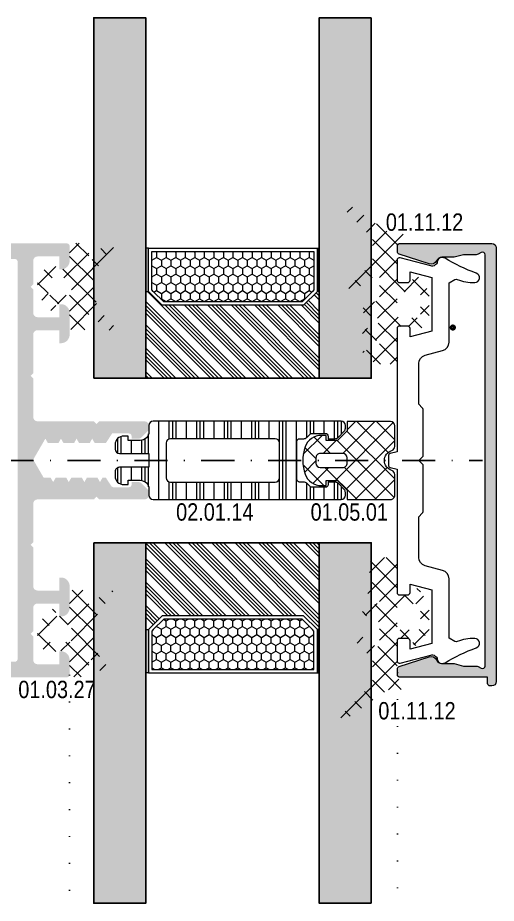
# Model space of a CAD drawing. Header units: millimetres. Extents: x 2305 to 2416, y 1290 to 1392.
# Drawn here: x 2361 to 2416.2, y 1289.5 to 1391.6 of the extents above; entities that cross this region are included whole.
import ezdxf

# ---------------------------------------------------------------- set-up
doc = ezdxf.new("R2010")
doc.units = ezdxf.units.MM
doc.linetypes.add('ACAD_ISO07W100', pattern=[3, 0, -3])
doc.linetypes.add('DASHDOT', pattern=[25.399999999999995, 12.7, -6.349999999999999, 0, -6.349999999999999])
for name, color, linetype, lineweight in [('ATR-tr.', 252, 'Continuous', 20), ('epdm hatch', 253, 'Continuous', 9), ('Main_Line', 7, 'Continuous', 15), ('PVC_Hatch', 253, 'Continuous', 9), ('YAZI AKSESUAR', 8, 'Continuous', 20)]:
    doc.layers.add(name, color=color, linetype=linetype, lineweight=lineweight)
doc.layers.add('Açılım aksesuarı', color=252, linetype='Continuous')
doc.layers.add('PROFİL HATCH', color=7, linetype='Continuous')
doc.styles.add('arialnarrow', font='ARIALN.TTF')
pattern_1 = [(314.9999999999999, (-308.146465740198, 5357.53284903936), (1.347038418160373, 1.347038418160372), []), (314.9999999999999, (-308.146465740198, 5357.083836039359), (1.347038418160373, 1.347038418160372), []), (314.9999999999999, (-308.146465740198, 5356.63482303936), (1.347038418160373, 1.347038418160372), []), (314.9999999999999, (-308.146465740198, 5356.185809039359), (1.347038418160373, 1.347038418160372), [])]

# ---------------------------------------------------------------- blocks, each defined once
blk = doc.blocks.new('01.03.27')
at = {"layer": 'epdm hatch'}
h = blk.add_hatch(dxfattribs=at)
h.set_pattern_fill('ANSI37', color=256, scale=0.5, angle=-90)
h.set_pattern_definition([(315, (4296.555325789326, 2589.252627955616), (1.122532015133643, 1.122532015133644), []), (45, (4296.555325789326, 2589.252627955616), (-1.122532015133644, 1.122532015133643), [])])
edge = h.paths.add_edge_path()
edge.add_line((-1.700000000000727, -4.99999999985448), (-0.1000000000008185, -4.99999999985448))
edge.add_arc((-0.1000000000012733, -4.699999999853389), 0.3000000000003183, 270.0000000000434, 359.9999999998263)
edge.add_line((0.1999999999989086, -4.699999999854298), (0.1999999999993633, -1.99999999999909))
edge.add_line((0.1999999999998181, -1.99999999999909), (1.799997961542658, -1.999999999999545))
edge.add_line((1.79999796154243, -1.999999999999545), (1.79999796154243, -2.399999999998726))
edge.add_arc((2.199997961542976, -2.399999999999636), 0.400000000000267, 179.9999999998697, 319.9371731836594)
edge.add_line((2.506133619036518, -2.657450886988044), (3.90000000000009, -0.9999999999990905))
edge.add_line((3.899999999999636, -0.9999999999990905), (3.899999999999636, 1.000000000000909))
edge.add_line((3.899999999999636, 1.000000000000909), (2.506133619036063, 2.657450886988954))
edge.add_arc((2.199997961542976, 2.400000000000545), 0.4000000000001013, 40.06282681631951, 179.9999999999999)
edge.add_line((1.79999796154243, 2.400000000000545), (1.799997961542658, 2.000000000000909))
edge.add_line((1.79999796154334, 2.000000000000909), (0.1999999999993633, 2.000000000000909))
edge.add_line((0.1999999999989086, 2.000000000000909), (0.1999999999998181, 4.699999999854298))
edge.add_arc((-0.0999999999994543, 4.699999999854298), 0.2999999999996704, 360, 450.0000000000867)
edge.add_line((-0.1000000000003638, 4.99999999985448), (-1.700000000000727, 4.999999999853571))
edge.add_arc((-1.700000000000727, 4.699999999853389), 0.3000000000003183, 90.00000000004336, 179.9999999998262)
edge.add_line((-2.000000000000909, 4.699999999854298), (-2.000000000000909, 3.210940297826709))
edge.add_arc((-2.200000000018007, 3.210940297823981), 0.2000000000169761, -148.8089361198172, 7.815970093361102e-10, ccw=False)
edge.add_arc((-7.50375927094592, 2.7285e-12), 5.999999999993399, 31.19106387950785, 55.32556944862943)
edge.add_arc((-4.3747401488381, 4.52318906673554), 0.4999999999992448, 55.3255694485388, 235.3255694485224)
edge.add_arc((-7.503759270952286, 9.095e-13), 5.000000000000521, -55.32556944860062, 55.325569448594706, ccw=False)
edge.add_arc((-4.37474014883719, -4.52318906673554), 0.4999999999995035, 124.674430551504, 304.6744305515122)
edge.add_arc((-7.503759270950467, 1.819e-12), 5.99999999999964, 304.6744305513964, 328.8089361205161)
edge.add_arc((-2.200000000017098, -3.210940297820343), 0.2000000000162819, -1.5634213923476636e-09, 148.8089361197161, ccw=False)
edge.add_line((-2.000000000000909, -3.2109402978258), (-2.000000000000909, -4.699999999853389))
edge.add_arc((-1.700000000000727, -4.699999999854298), 0.300000000000125, 179.9999999998262, 269.9999999999999)
edge = h.paths.add_edge_path(flags=16)
edge.add_line((2.399999999999636, 1), (0.2999999999997271, 1.000000000000909))
edge.add_arc((0.3000000000010914, 0.6999999999998181), 0.3000000000010117, 90.00000000017363, 180)
edge.add_line((0, 0.6999999999998181), (0, -0.6999999999998181))
edge.add_arc((0.2999999999992724, -0.6999999999998181), 0.2999999999992155, 180, 270.0000000001737)
edge.add_line((0.3000000000001819, -0.9999999999990905), (2.399999999999636, -0.9999999999990905))
edge.add_arc((2.399999999999636, -0.6999999999989086), 0.2999999999998636, 269.9999999999565, 359.9999999998263)
edge.add_line((2.699999999999818, -0.6999999999998181), (2.699999999999818, 0.6999999999998181))
edge.add_arc((2.400000000000545, 0.6999999999998181), 0.299999999999443, 0, 90.00000000004346)
blk = doc.blocks.new('01.11.12')
at = {"layer": 'epdm hatch'}
h = blk.add_hatch(dxfattribs=at)
h.set_pattern_fill('ANSI37', color=256, scale=0.5, angle=90)
h.set_pattern_definition([(135, (-4030.594639775126, -2604.333275173783), (-1.122532015133644, -1.122532015133644), []), (225, (-4030.594639775126, -2604.333275173783), (1.122532015133643, -1.122532015133644), [])])
edge = h.paths.add_edge_path(flags=16)
edge.add_arc((1.199999999999818, -2.399999999984174), 0.3, -90, 0, ccw=False)
edge.add_line((1.199999999999818, -2.699999999983447), (-1.199999999999818, -2.699999999983447))
edge.add_arc((-1.199999999999818, -2.399999999984174), 0.3, 180, 270, ccw=False)
edge.add_line((-1.5, -2.399999999984174), (-1.5, -0.3000000000001819))
edge.add_arc((-1.199999999999818, -0.3000000000001819), 0.3, 90, 180, ccw=False)
edge.add_line((-1.199999999999818, 9.095e-13), (1.199999999999818, -9.095e-13))
edge.add_arc((1.199999999999818, -0.3000000000001819), 0.3, 0, 90, ccw=False)
edge.add_line((1.5, -0.3000000000001819), (1.5, -2.399999999984174))
edge = h.paths.add_edge_path()
edge.add_line((5.317483498866749, 3.73446322646032), (4.765616011040037, 2.224264554931323))
edge.add_arc((4.48401931508215, 2.327721313172332), 0.29999999999979, 200.0736561446742, 339.82700277454995, ccw=False)
edge.add_line((4.202243666155482, 2.224752950692163), (3.650555131298006, 3.73446322646032))
edge.add_arc((3.264982094752667, 3.587438677003774), 0.412653346834456, 20.87256910000115, 153.6519777379621)
edge.add_line((2.895197341155835, 3.770583484904818), (2.110045599697059, 2.185296156377262))
edge.add_arc((1.845135303322877, 2.326088680588327), 0.2999999999990133, 200.172997225154, 332.01058644425234, ccw=False)
edge.add_line((1.563538607365444, 2.222631922349137), (1.008101814341443, 3.73446322646032))
edge.add_arc((0.6225287777961058, 3.587438677003774), 0.412653346834456, 20.87256910000115, 153.6519777379621)
edge.add_line((0.2527440241992735, 3.770583484904818), (-0.5324077172581383, 2.185296156375443))
edge.add_arc((-0.7973180136332303, 2.326088680590146), 0.2999999999997825, 269.99999999999994, 332.0105864437203, ccw=False)
edge.add_line((-0.7973180136332303, 2.026088680589055), (-3.119424572232674, 2.026088680589055))
edge.add_arc((-3.119424572233583, 2.326088680590146), 0.2999999999996985, 144.6816059277627, 270.0000000001737, ccw=False)
edge.add_line((-3.364210182516217, 2.499524562109399), (-1.595798163918516, 5.007296733360817))
edge.add_arc((-1.876658204196246, 5.205351515395705), 0.3436685305809106, 324.8095610865568, 493.612131284019)
edge.add_line((-2.113711428671194, 5.454176409001775), (-4.784359946923359, 2.909873732852247))
edge.add_arc((-4.993559196613205, 3.124898554510764), 0.2999999999994834, 270, 314.2132466520508, ccw=False)
edge.add_line((-4.993559196613205, 2.824898554511491), (-7.514754269689547, 2.824898554511491))
edge.add_arc((-7.514754269689547, 3.124898554510764), 0.2999999999992763, 225.8464527348068, 270, ccw=False)
edge.add_line((-7.723729360561264, 2.909655874275813), (-11.2990861239432, 6.380902857960791))
edge.add_arc((-11.53847999863683, 6.134329072509899), 0.3436685305817847, 45.84645273497129, 215.1488419986829)
edge.add_line((-11.81948375327465, 5.936478247917875), (-8.460278393089538, 1.16546290968381))
edge.add_arc((-8.70557616954784, 0.9927521663494189), 0.2999999999979044, 3.474269760772586e-10, 35.148841998898774, ccw=False)
edge.add_line((-8.405576169549931, 0.9927521663512379), (-8.405576169549931, -0.254257709398189))
edge.add_arc((-7.905576169583582, -0.254257709398189), 0.4999999999664625, 180, 269.9999999967692)
edge.add_line((-7.905576169611777, -0.7542577093636283), (-7.498253827610824, -0.7542577093636283))
edge.add_arc((-7.498253827610824, -0.4542577093643559), 0.2999999999998594, 270, 355.6276906174754)
edge.add_line((-7.199126913557847, -0.4771288547008226), (-7.199126913557847, -0.2771288547019139))
edge.add_arc((-6.899999999597639, -0.2999999998946805), 0.2999999998964831, 90.000000025534, 175.6276906434896, ccw=False)
edge.add_line((-6.899999999731335, 9.095e-13), (-2.5, -9.095e-13))
edge.add_line((-2.5, -9.095e-13), (-2.5, -1.800000000000181))
edge.add_line((-2.5, -1.800000000000181), (-2.900000000000545, -1.800000000000181))
edge.add_arc((-2.900000000000545, -2.199999999999818), 0.3999999999998919, 90, 234.2667560820658)
edge.add_line((-3.133604918727542, -2.524697924148313), (-1.5, -3.699999999983447))
edge.add_line((-1.5, -3.699999999983447), (1.5, -3.699999999983447))
edge.add_line((1.5, -3.699999999983447), (3.133604918727542, -2.524697924148313))
edge.add_arc((2.900000000000545, -2.199999999997999), 0.3999999999998919, 305.733243917782, 450)
edge.add_line((2.900000000000545, -1.800000000000181), (2.5, -1.800000000000181))
edge.add_line((2.5, -1.800000000000181), (2.500000000000909, -9.095e-13))
edge.add_line((2.500000000000909, -9.095e-13), (6.548445241278386, -9.095e-13))
edge.add_arc((6.548445241277477, 0.3000000000020009), 0.300000000001205, 270.0000000001737, 360)
edge.add_line((6.848445241278568, 0.3000000000020009), (6.848445241278568, 2.134353128255497))
edge.add_arc((6.548445241278386, 2.134353128253678), 0.3000000000002214, 3.473675e-10, 26.3480222622199)
edge.add_line((6.817279668358423, 2.267499854900052), (6.072841289008465, 3.770583484904818))
edge.add_arc((5.703056535411633, 3.587438677003774), 0.412653346834123, 26.34802226203792, 159.1274308999763)
blk = doc.blocks.new('spacer')
at = {"layer": 'ATR-tr.', "linetype": 'Continuous'}
h = blk.add_hatch(color=0, dxfattribs=at)
h.dxf.hatch_style = 1
h.paths.add_polyline_path([(5, 19.80000000000018), (5, 20.00000000000046), (0, 20.00000000000046), (0, 19.80000000000018)])
at = {"layer": 'ATR-tr.', "ltscale": 2}
h = blk.add_hatch(dxfattribs=at)
h.set_pattern_fill('HONEY', color=256, scale=0.2)
h.set_pattern_definition([(0, (-4024.927913069969, -2683.931792543037), (0.9525000000000002, 0.5499261290000002), [0.635, -1.27]), (120, (-4024.927913069969, -2683.931792543037), (-0.9524999979188383, 0.5499261326046782), [0.6349999999999997, -1.269999999999999]), (60, (-4024.927913069969, -2683.931792543037), (2.0811618e-09, 1.099852261604677), [-1.27, 0.635])])
h.paths.add_polyline_path([(6.200000000000727, 18.03431000000046), (5, 19.23431000000028), (4.834310000000186, 19.40000000000054), (0.4000000000005457, 19.40000000000054), (0.4000000000005457, 0.7064400000003852), (4.834310000000186, 0.7064400000003852), (5, 0.8713500000003477), (6.200000000000727, 2.065680000000156)])
at = {"layer": 'ATR-tr.', "linetype": 'Continuous'}
h = blk.add_hatch(color=0, dxfattribs=at)
h.dxf.hatch_style = 1
h.paths.add_polyline_path([(5, 0.3000000000001819), (0, 0.3000000000001819), (0, -4.547e-13), (5, 0.0021896912921875)])
for points in [[(5, 20.00000000000046), (5, 19.80000000000018), (0, 19.80000000000018), (0, 20.00000000000046), (5, 20.00000000000046)], [(0, 0), (5, 0), (5, 0.3000000000001819), (0, 0.3000000000001819), (0, 0)]]:
    blk.add_lwpolyline(points, dxfattribs=at)
at = {"layer": 'ATR-tr.', "color": 7, "linetype": 'Continuous'}
for points in [[(6.600000000000363, 1.900000000000545), (5, 0.3000000000001819), (0, 0.3000000000001819), (0, 19.80000000000018), (5, 19.80000000000018), (6.600000000000363, 18.20000000000027)], [(5, 0.8713500000003477), (4.834310000000186, 0.7064400000003844), (0.4000000000005457, 0.7064400000003844), (0.4000000000005457, 19.40000000000054), (4.834310000000186, 19.40000000000054), (5, 19.23431000000028), (6.200000000000727, 18.03431000000046), (6.200000000000727, 2.065680000000156)]]:
    blk.add_lwpolyline(points, close=True, dxfattribs=at)
blk = doc.blocks.new('E50 T 03')
at = {"layer": 'PROFİL HATCH'}
h = blk.add_hatch(color=256, dxfattribs=at)
edge = h.paths.add_edge_path(flags=16)
edge.add_line((-0.2999999999890228, -23.20000000001164), (-51.90000000002304, -23.20000000001164))
edge.add_arc((-51.89999999996489, -22.9000000000234), 0.2999999999882448, 179.9999999888615, 269.99999998889473, ccw=False)
edge.add_line((-52.19999999995313, -22.89999999996508), (-52.19999999995319, 22.89999999996508))
edge.add_arc((-51.89999999996473, 22.90000000002328), 0.2999999999884579, 90.00000000001899, 180, ccw=False)
edge.add_line((-51.90000000002304, 23.20000000001176), (-0.2999999999890264, 23.20000000001164))
edge.add_arc((-0.3000000000178211, 22.89999999999384), 0.3000000000178034, -5.493291155289626e-09, 89.99999999449989, ccw=False)
edge.add_line((-1.78e-14, 22.89999999996508), (1.78e-14, -22.89999999996508))
edge.add_arc((-0.3000000000178034, -22.89999999999384), 0.3000000000178211, -89.99999999999659, 0, ccw=False)
edge = h.paths.add_edge_path()
edge.add_line((-61.29999999998812, -4.200000000011641), (-60.99999999999998, -4.5))
edge.add_line((-60.99999999999998, -4.5), (-54.49999999999999, -4.5))
edge.add_arc((-54.50000000000011, -5), 0.5, 0, 89.99999999998488, ccw=False)
edge.add_line((-54.00000000000011, -5), (-53.99999999999998, -9.431409714685287))
edge.add_line((-53.99999999999998, -9.431409714685287), (-53.6999999999541, -9.731409714615438))
edge.add_line((-53.6999999999541, -9.731409714615438), (-53.99999999999998, -10.031409714662))
edge.add_line((-53.99999999999998, -10.031409714662), (-53.99999999999998, -14.5))
edge.add_arc((-54.50000000000001, -14.5), 0.500000000000032, -89.9999999999963, 0, ccw=False)
edge.add_line((-54.49999999999999, -15), (-56.99999999999999, -15))
edge.add_line((-56.99999999999999, -15), (-56.99999999999999, -13.5))
edge.add_line((-56.99999999999999, -13.5), (-57.1999999999541, -13.5))
edge.add_arc((-57.19999999995412, -14.49999999999988), 0.9999999999998863, 89.99999999999876, 180.0000000000065)
edge.add_line((-58.199999999954, -14.5), (-58.1999999999541, -17))
edge.add_arc((-57.19999999995375, -16.99999999999966), 1.000000000000355, 180, 269.9999999999601)
edge.add_line((-57.1999999999541, -18), (-56.99999999999999, -18))
edge.add_line((-56.99999999999999, -18), (-56.99999999999999, -16.5))
edge.add_line((-56.99999999999999, -16.5), (-54.49999999999999, -16.5))
edge.add_arc((-54.50000000000011, -17), 0.5, 0, 89.99999999998488, ccw=False)
edge.add_line((-54.00000000000011, -17), (-53.99999999999998, -19.70000000001164))
edge.add_line((-53.99999999999998, -19.70000000001164), (-53.6999999999541, -20))
edge.add_line((-53.6999999999541, -20), (-53.99999999999998, -20.29999999998836))
edge.add_line((-53.99999999999998, -20.29999999998836), (-53.99999999999998, -23))
edge.add_arc((-54.50000000000006, -23), 0.5000000000000818, -89.99999999999062, 0, ccw=False)
edge.add_line((-54.49999999999999, -23.50000000000012), (-56.99999999999999, -23.5))
edge.add_line((-56.99999999999999, -23.5), (-56.99999999999999, -22))
edge.add_line((-56.99999999999999, -22), (-57.1999999999541, -22))
edge.add_arc((-57.19999999995374, -23.00000000000034), 1.000000000000341, 90.00000000002056, 179.9999999999804)
edge.add_line((-58.19999999995409, -23), (-58.1999999999541, -24.70000000001164))
edge.add_arc((-57.89999999999444, -24.70000000004029), 0.2999999999596596, 180, 270.0000000000095)
edge.add_line((-57.90000000002304, -25), (1.500000000000014, -25))
edge.add_arc((1.500000000028563, -24.69999999998254), 0.3000000000174623, 269.9999999945481, 359.9999999944416)
edge.add_line((1.800000000046026, -24.70000000001164), (1.800000000045901, 24.70000000001164))
edge.add_arc((1.500000000028535, 24.69999999998265), 0.3000000000173664, 0, 89.99999999990976)
edge.add_line((1.500000000000017, 25), (-57.90000000002304, 25))
edge.add_arc((-57.89999999999455, 24.7000000000404), 0.2999999999595957, 90.00000000544172, 180.0000000054932)
edge.add_line((-58.19999999995414, 24.70000000001164), (-58.1999999999541, 23))
edge.add_arc((-57.19999999995398, 23), 1.000000000000127, 180, 269.9999999999927)
edge.add_line((-57.1999999999541, 21.99999999999989), (-56.99999999999999, 22))
edge.add_line((-56.99999999999999, 22), (-56.99999999999999, 23.5))
edge.add_line((-56.99999999999999, 23.5), (-54.49999999999999, 23.5))
edge.add_arc((-54.50000000000011, 23), 0.5, 0, 89.99999999998488, ccw=False)
edge.add_line((-54.00000000000011, 23), (-53.99999999999998, 20.29999999998836))
edge.add_line((-53.99999999999998, 20.29999999998836), (-53.6999999999541, 20))
edge.add_line((-53.6999999999541, 20), (-53.99999999999998, 19.70000000001164))
edge.add_line((-53.99999999999998, 19.70000000001164), (-53.99999999999998, 17))
edge.add_arc((-54.50000000000006, 17), 0.5000000000000818, -89.99999999999062, 0, ccw=False)
edge.add_line((-54.49999999999999, 16.49999999999988), (-56.99999999999999, 16.5))
edge.add_line((-56.99999999999999, 16.5), (-56.99999999999999, 18))
edge.add_line((-56.99999999999999, 18), (-57.1999999999541, 18))
edge.add_arc((-57.19999999995374, 16.99999999999966), 1.000000000000341, 90.00000000002056, 179.9999999999804)
edge.add_line((-58.19999999995409, 17), (-58.1999999999541, 14.5))
edge.add_arc((-57.19999999995375, 14.50000000000034), 1.000000000000355, 180, 269.9999999999601)
edge.add_line((-57.1999999999541, 13.5), (-56.99999999999999, 13.5))
edge.add_line((-56.99999999999999, 13.5), (-56.99999999999999, 15))
edge.add_line((-56.99999999999999, 15), (-54.49999999999999, 15))
edge.add_arc((-54.49999999999981, 14.50000000000011), 0.4999999999998864, -1.3017142919125035e-11, 90.0000000000195, ccw=False)
edge.add_line((-53.99999999999993, 14.5), (-53.99999999999998, 10.031409714662))
edge.add_line((-53.99999999999998, 10.031409714662), (-53.6999999999541, 9.731409714673646))
edge.add_line((-53.6999999999541, 9.731409714673646), (-53.99999999999998, 9.431409714685287))
edge.add_line((-53.99999999999998, 9.431409714685287), (-53.99999999999998, 5))
edge.add_arc((-54.50000000000006, 5), 0.5000000000000818, -89.99999999999062, 0, ccw=False)
edge.add_line((-54.49999999999999, 4.499999999999886), (-60.99999999999998, 4.5))
edge.add_line((-60.99999999999998, 4.5), (-61.29999999998812, 4.200000000011641))
edge.add_line((-61.29999999998812, 4.200000000011641), (-61.59999999997715, 4.5))
edge.add_line((-61.59999999997715, 4.5), (-66.84116470584603, 4.5))
edge.add_arc((-66.8411647058604, 4.000000000014438), 0.4999999999855618, 89.9999999983512, 179.9999999983194)
edge.add_line((-67.34116470584597, 4.000000000029103), (-67.34116470584603, 3.707106781221227))
edge.add_arc((-66.8411647058439, 3.707106781216339), 0.5000000000021317, 180, 224.9999999999712)
edge.add_line((-67.1947180964423, 3.353553390625165), (-66.48761131524996, 2.646446609433041))
edge.add_arc((-66.13405792465868, 3.000000000031036), 0.5000000000019283, 225.000000000544, 270.000000000522)
edge.add_line((-66.13405792465413, 2.500000000029103), (-65.34116470584603, 2.500000000029103))
edge.add_line((-65.34116470584603, 2.500000000029103), (-65.34116470584603, 2.800000000017462))
edge.add_arc((-65.04116470585762, 2.800000000075669), 0.2999999999883869, 90.00000000004877, 180, ccw=False)
edge.add_line((-65.0411647059161, 3.100000000064028), (-63.262096494901, 3.100000000034924))
edge.add_arc((-63.26209649490086, 2.800000000034401), 0.300000000000523, 33.23337428473059, 90.0000000000257, ccw=False)
edge.add_line((-63.01116292866412, 2.964415161549482), (-62.37926470584397, 2.000000000014551))
edge.add_line((-62.37926470584397, 2.000000000014551), (-61.98999999997498, 2.000000000014551))
edge.add_line((-61.98999999997498, 2.000000000014551), (-61.69999999997502, 2.500000000014551))
edge.add_line((-61.69999999997502, 2.500000000014551), (-61.40999999997506, 2.000000000014551))
edge.add_line((-61.40999999997506, 2.000000000014551), (-60.18999999997503, 2.000000000014551))
edge.add_line((-60.18999999997503, 2.000000000014551), (-59.89999999997507, 2.500000000014551))
edge.add_line((-59.89999999997507, 2.500000000014551), (-59.6099999999751, 2.000000000014551))
edge.add_line((-59.6099999999751, 2.000000000014551), (-58.38999999997508, 2.000000000014551))
edge.add_line((-58.38999999997508, 2.000000000014551), (-58.09999999997511, 2.500000000014551))
edge.add_line((-58.09999999997511, 2.500000000014551), (-57.80999999997515, 2.000000000014551))
edge.add_line((-57.80999999997515, 2.000000000014551), (-56.58999999997512, 2.000000000014551))
edge.add_line((-56.58999999997512, 2.000000000014551), (-56.29999999997515, 2.500000000014551))
edge.add_line((-56.29999999997515, 2.500000000014551), (-56.00999999997497, 2.000000000014551))
edge.add_line((-56.00999999997497, 2.000000000014551), (-55.2044721133311, 2.000000000014551))
edge.add_line((-55.2044721133311, 2.000000000014551), (-53.99999999999998, -0.0862068965798244))
edge.add_line((-53.99999999999998, -0.0862068965798244), (-55.39999999997506, -2.499999999985448))
edge.add_line((-55.39999999997506, -2.499999999985448), (-55.68999999997503, -1.999999999985448))
edge.add_line((-55.68999999997503, -1.999999999985448), (-56.90999999997505, -1.999999999985448))
edge.add_line((-56.90999999997505, -1.999999999985448), (-57.19999999997502, -2.499999999985448))
edge.add_line((-57.19999999997502, -2.499999999985448), (-57.48999999997498, -1.999999999985448))
edge.add_line((-57.48999999997498, -1.999999999985448), (-58.70999999997501, -1.999999999985448))
edge.add_line((-58.70999999997501, -1.999999999985448), (-58.99999999997497, -2.499999999985448))
edge.add_line((-58.99999999997497, -2.499999999985448), (-59.28999999997607, -1.999999999985448))
edge.add_line((-59.28999999997607, -1.999999999985448), (-60.51999999997518, -1.999999999985448))
edge.add_line((-60.51999999997518, -1.999999999985448), (-60.79999999997515, -2.499999999985448))
edge.add_line((-60.79999999997515, -2.499999999985448), (-61.08999999997512, -1.999999999985448))
edge.add_line((-61.08999999997512, -1.999999999985448), (-62.37926470584397, -2.000000000014551))
edge.add_line((-62.37926470584397, -2.000000000014551), (-63.09999999997716, -3.100000000034924))
edge.add_line((-63.09999999997716, -3.100000000034924), (-65.0411647059161, -3.10000000000582))
edge.add_arc((-65.04116470585765, -2.800000000017462), 0.2999999999883585, 179.9999999888832, 269.9999999888384, ccw=False)
edge.add_line((-65.34116470584601, -2.799999999959254), (-65.34116470584603, -2.499999999970896))
edge.add_line((-65.34116470584603, -2.499999999970896), (-66.13405792465413, -2.499999999970896))
edge.add_arc((-66.13405792465869, -2.999999999972828), 0.5000000000019327, 89.99999999947727, 134.9999999994548)
edge.add_line((-66.48761131524996, -2.646446609374834), (-67.19471809644232, -3.353553390566958))
edge.add_arc((-66.84116470584391, -3.707106781158017), 0.5000000000020589, 135.0000000005947, 180.0000000005732)
edge.add_line((-67.34116470584597, -3.70710678116302), (-67.34116470584603, -3.999999999970896))
edge.add_arc((-66.84116470584594, -3.999999999970896), 0.5000000000000853, 180, 269.9999999999902)
edge.add_line((-66.84116470584603, -4.499999999971009), (-61.59999999997715, -4.5))
edge.add_line((-61.59999999997715, -4.5), (-61.29999999998812, -4.200000000011641))
blk = doc.blocks.new('R50 P 01')
at = {"layer": 'PROFİL HATCH'}
h = blk.add_hatch(color=256, dxfattribs=at)
h.dxf.hatch_style = 1
h.paths.add_polyline_path([(15.49999999997089, 2.200000000006809, 0.4142135623636237), (15.19999999996798, 2.5), (1, 2.5), (0.7915679247289518, 3.277682364748784, 0.339418994941429), (0.5018000000291069, 3.499999999970896), (0, 3.5), (-0.5019000000029337, 3.5, 0.3395969521706863), (-0.7917789187904419, 3.277405352183507), (-1, 2.5), (-15.19999999999709, 2.5, 0.4142135623730951), (-15.5, 2.199999999997089), (-15.5, 1.300000000017462, 0.4142135623641219), (-15.20000000002164, 1.000000000029103), (-14.25, 1), (-14.91990000000805, -1.5), (-21.08019999999669, -1.5), (-21.75, 1), (-20.80000000003201, 1, 0.4142135623636236), (-20.5000000000291, 1.29999999999319), (-20.5, 2.199999999958265, 0.4142135623788171), (-20.79999999999927, 2.499999999970896), (-23.07309999999052, 2.5, 0.4931486490263599), (-23.36287694268958, 2.122351281451017), (-22.42044611464735, -1.394702562954591, -0.4421337743111848), (-22.90000862782017, -2.141609436496764, 0.0960562789301649), (-23.1138704307532, -2.221853419934461, 0.2174809948368521), (-23.35535540583078, -2.750780609465493), (-23.35535540584988, -2.960316510275276, 0.0398187577413699), (-23.31233148352203, -3.045476240909351, -0.0498242885724662), (-21.59028942686655, -6.630126122651461, 0.8305285721011653), (-20.50112376399647, -6.45028859021329, 0.1033140151195196), (-20.87695065207299, -4.440922690786919, -0.2310230937791977), (-20.86042380771051, -4.178473254822847), (-20.46869999999763, -3.5), (-13.63490000000547, -3.5, 0.3394659193822896), (-12.6689633500464, -2.758778647238102), (-12.1284000000096, -0.741199999963726, -0.339468379584122), (-11.16254907168695, 0), (-7.131300000008195, 0), (-6.5, 0), (-6.08793203436835, -0.4121320343389812, 0.1989123673968835), (-5.875799999990704, -0.5), (-0.5, -0.5), (0, 0), (0.5, -0.5), (5.87569999999323, -0.4999999999708962, 0.1989123673656866), (6.087832034333587, -0.4121320343384696), (6.5, 0), (11.16240000000016, -2.91038e-11, -0.3394260130294916), (12.12824796780114, -0.7410058329237473), (12.66898728765045, -2.758867982124399, 0.3394401335212562), (13.63489999997546, -3.5), (20.46859999999288, -3.5), (20.8592738157713, -4.176654648421219, -0.2328454558226991), (20.87680548422577, -4.441275100082862, 0.1032892632763332), (20.50110110916103, -6.450427971167584, 0.8303944444173611), (21.59013960105312, -6.63024919869025, -0.0498463816045372), (23.31231159774597, -3.045508864150463, 0.5304477809835575), (22.90000862778106, -2.141609436629778, -0.4421258458964803), (22.42044199508473, -1.394717937545067), (23.36277900246296, 2.122358968738751, 0.4931404041183027), (23.07299999998395, 2.5), (20.79999999998381, 2.499999999970896, 0.4142135623693456), (20.5, 2.199999999982537), (20.5, 1.30000000000291, 0.4142135623730951), (20.80000000000291, 1), (21.75, 1), (21.08009999999195, -1.5), (14.9198000000033, -1.5), (14.25, 1), (15.20000000000618, 1.000000000029103, 0.4142135623735934), (15.5, 1.300000000041734)], flags=17)
edge = h.paths.add_edge_path()
edge.add_line((-20.85940000001574, -4.176699999981792), (-20.46869999999763, -3.5))
edge.add_line((-20.46869999999763, -3.5), (-13.63490000000456, -3.5))
edge.add_arc((-13.63490000000547, -2.500000000000284), 0.9999999999997157, 270.0000000000212, 344.9999999989391)
edge.add_line((-12.66897417372092, -2.758819045120617), (-12.12840000001597, -0.741199999989476))
edge.add_arc((-11.16252453584457, -0.9999277197057381), 0.9999277200067659, 89.99859409837512, 165.0043077435556, ccw=False)
edge.add_line((-11.16250000000582, 0), (-7.131300000008195, 0))
edge.add_line((-7.131300000008195, 0), (-6.5, 0))
edge.add_line((-6.5, 0), (-6.087932034366531, -0.4121320343401749))
edge.add_arc((-5.875799999990704, -0.1999999999900979), 0.3000000000099023, 224.9999999965186, 269.9999999965205)
edge.add_line((-5.875800000008894, -0.5), (-0.5, -0.5))
edge.add_line((-0.5, -0.5), (0, 0))
edge.add_line((0, 0), (0.5, -0.5))
edge.add_line((0.5, -0.5), (5.87569999997504, -0.4999999999708962))
edge.add_arc((5.875699999991411, -0.1999999999755459), 0.2999999999953502, 269.9999999967702, 314.999999996772)
edge.add_line((6.087832034332677, -0.4121320343401749), (6.5, 0))
edge.add_line((6.5, 0), (11.16240000000107, -2.91038e-11))
edge.add_arc((11.16242453590348, -0.9999277196231446), 0.9999277198950677, 14.99569225325962, 90.00140590531458, ccw=False)
edge.add_line((12.12829999998121, -0.741199999989476), (12.66897417369091, -2.758819045120617))
edge.add_arc((13.63489999997546, -2.500000000000284), 0.9999999999997212, 195.0000000010608, 269.9999999999789)
edge.add_line((13.63489999997546, -3.5), (20.46859999999288, -3.5))
edge.add_line((20.46859999999288, -3.5), (20.85929999998189, -4.176699999981792))
edge.add_arc((20.59932759581352, -4.3267676200864), 0.3001765172909782, -22.3518416945206, 29.995451331118375, ccw=False)
edge.add_arc((25.49999999999818, -6.345499999954427), 4.999999999996341, 157.6096000003319, 181.2001000006618)
edge.add_arc((21.06242701046904, -6.438553635166783), 0.561451482619491, 181.1907151897138, 340.0569591994035)
edge.add_arc((40.38549360557044, -13.45381526608929), 19.99565917971379, 148.6322811315599, 160.0462198439792, ccw=False)
edge.add_arc((22.80002024080022, -2.733201210678771), 0.5999820870813548, 328.6330926324254, 440.4076347267007)
edge.add_arc((23.00000000001455, -1.550000000021668), 0.6000000000040818, 164.9999999986159, 260.4058999995306, ccw=False)
edge.add_line((22.42044450424055, -1.394708572945091), (23.36277774788232, 2.1223542864318))
edge.add_arc((23.0729999999885, 2.199999999986289), 0.3000000000136886, 344.999999996008, 449.999999997085)
edge.add_line((23.07300000000396, 2.5), (20.79999999998836, 2.499999999970896))
edge.add_arc((20.79999999998836, 2.199999999982537), 0.2999999999883585, 90, 180)
edge.add_line((20.5, 2.199999999982537), (20.5, 1.300000000017462))
edge.add_arc((20.80000000000291, 1.30000000000291), 0.3000000000029104, 179.9999999972208, 269.9999999972208)
edge.add_line((20.79999999998836, 1), (21.75, 1))
edge.add_line((21.75, 1), (21.08009999999195, -1.5))
edge.add_line((21.08009999999195, -1.5), (14.9198000000033, -1.5))
edge.add_line((14.9198000000033, -1.5), (14.25, 1))
edge.add_line((14.25, 1), (15.19999999998254, 1.000000000029103))
edge.add_arc((15.19999999999709, 1.300000000032014), 0.3000000000029104, 269.9999999972208, 359.9999999972208)
edge.add_line((15.5, 1.300000000017462), (15.49999999997089, 2.199999999982537))
edge.add_arc((15.19999999996798, 2.199999999997089), 0.3000000000029104, 359.9999999972208, 449.9999999972208)
edge.add_line((15.19999999998254, 2.5), (1, 2.5))
edge.add_line((1, 2.5), (0.7915777478774544, 3.277645713533274))
edge.add_arc((0.5018000000118265, 3.19999999998788), 0.2999999999830167, 15.00000000376331, 90.00000000268419)
edge.add_line((0.501799999998184, 3.499999999970896), (0, 3.5))
edge.add_line((0, 3.5), (-0.5019000000029337, 3.5))
edge.add_arc((-0.5018707868366619, 3.199913940729686), 0.300086060692254, 90.00557770380412, 164.9766599279307)
edge.add_line((-0.7917000000015832, 3.277700000006007), (-1, 2.5))
edge.add_line((-1, 2.5), (-15.20000000001164, 2.5))
edge.add_arc((-15.19999999999709, 2.199999999997089), 0.3000000000029104, 90.00000000277922, 180.0000000027791)
edge.add_line((-15.5, 2.199999999982537), (-15.5, 1.300000000017462))
edge.add_arc((-15.20000000001164, 1.300000000017462), 0.2999999999883585, 180, 270)
edge.add_line((-15.20000000001164, 1.000000000029103), (-14.25, 1))
edge.add_line((-14.25, 1), (-14.91990000000805, -1.5))
edge.add_line((-14.91990000000805, -1.5), (-21.08019999999669, -1.5))
edge.add_line((-21.08019999999669, -1.5), (-21.75, 1))
edge.add_line((-21.75, 1), (-20.80000000001746, 1))
edge.add_arc((-20.80000000003201, 1.30000000000291), 0.3000000000029104, 270.0000000027792, 360.0000000027792)
edge.add_line((-20.5000000000291, 1.300000000017462), (-20.5, 2.199999999982537))
edge.add_arc((-20.80000000000291, 2.199999999967985), 0.3000000000029104, 2.7792111e-09, 90.00000000277922)
edge.add_line((-20.80000000001746, 2.499999999970896), (-23.07310000000871, 2.5))
edge.add_arc((-23.07309999999416, 2.199999999986289), 0.3000000000137106, 90.00000000291764, 195.0000000039905)
edge.add_line((-23.36287774788889, 2.1223542864318), (-22.42044450424237, -1.394708572945091))
edge.add_arc((-23.00000000001546, -1.550000000021668), 0.6000000000041253, -80.40589999952749, 15.000000001383683, ccw=False)
edge.add_arc((-22.80002024083115, -2.733201210681443), 0.5999820870788879, 99.59236527040225, 211.3669073674189)
edge.add_arc((-40.39311773035388, -13.45692654118124), 20.00378854529773, 19.954601301828404, 31.363960887938617, ccw=False)
edge.add_arc((-21.0625000000091, -6.438500000133444), 0.5614999999414624, 199.954399988299, 358.7999000128446)
edge.add_arc((-25.49941640993348, -6.345327212580627), 4.999394589870593, 358.7973231991926, 382.3911167141937)
edge.add_arc((-20.59983740707867, -4.326627859364521), 0.2997583343981603, 149.9892526041476, 202.4136062095359, ccw=False)
at = {"layer": 'Main_Line', "ltscale": 5}
blk.add_lwpolyline([(-20.85940000001574, -4.176699999981792), (-20.46869999999763, -3.5), (-13.63490000000456, -3.5, 0.3394542588581105), (-12.66897417372092, -2.758819045120617), (-12.12840000001597, -0.741199999989476, -0.3394820622979806), (-11.16250000000582, 0), (-7.131300000008195, 0), (-6.5, 0), (-6.087932034366531, -0.4121320343401749, 0.1989123673796664), (-5.875800000008894, -0.5), (-0.5, -0.5), (0, 0), (0.5, -0.5), (5.87569999997504, -0.4999999999708962, 0.1989123673796661), (6.087832034332677, -0.4121320343401749), (6.5, 0), (11.16240000000107, -2.91038e-11, -0.3394820623314353), (12.12829999998121, -0.741199999989476), (12.66897417369182, -2.758819045120617, 0.3394542588581108), (13.63489999997546, -3.5), (20.46859999999288, -3.5), (20.85929999998189, -4.176699999981792, -0.2324648710617913), (20.87695065204662, -4.440922690846491, 0.103298053331502), (20.50109676539432, -6.450220824161078, 0.8307043827878265), (21.59020946454257, -6.630056764406617, -0.049843919047636), (23.31231589216622, -3.045501819724449, 0.5304482256696508), (22.8999996719358, -2.141607922880155, -0.4421261507684413), (22.42044450424055, -1.394708572945091), (23.36277774788323, 2.1223542864318, 0.4931454260371466), (23.07300000000396, 2.5), (20.79999999998836, 2.499999999970896, 0.4142135623730951), (20.5, 2.199999999982537), (20.5, 1.300000000017462, 0.4142135623730948), (20.79999999998836, 1), (21.75, 1), (21.08009999999195, -1.5), (14.9198000000033, -1.5), (14.25, 1), (15.19999999998254, 1.000000000029103, 0.4142135623730953), (15.5, 1.300000000017462), (15.49999999997089, 2.199999999982537, 0.4142135623730951), (15.19999999998254, 2.5), (1, 2.5), (0.7915777478774544, 3.277645713533274, 0.3394542588581247), (0.501799999998184, 3.499999999970896), (0, 3.5), (-0.5019000000029337, 3.5, 0.3393135479459893), (-0.7917000000015832, 3.277700000006007), (-1, 2.5), (-15.20000000001164, 2.5, 0.4142135623730948), (-15.5, 2.199999999982537), (-15.5, 1.300000000017462, 0.4142135623730951), (-15.20000000001164, 1.000000000029103), (-14.25, 1), (-14.91990000000805, -1.5), (-21.08019999999669, -1.5), (-21.75, 1), (-20.80000000001746, 1, 0.4142135623730951), (-20.5000000000291, 1.300000000017462), (-20.5, 2.199999999982537, 0.4142135623730951), (-20.80000000001746, 2.499999999970896), (-23.07310000000871, 2.5, 0.4931454260371466), (-23.36287774788889, 2.1223542864318), (-22.42044450424146, -1.394708572945091, -0.4421261507684327), (-22.8999996719358, -2.141607922880211, 0.5304482256849756), (-23.31231589219533, -3.045501819724449, -0.0498238892206887), (-21.59029008177459, -6.630124318849993, 0.8305514214930305), (-20.5011231668177, -6.450260148558299, 0.1033125773638531), (-20.87695065204753, -4.440922690846491, -0.2328193093823242), (-20.85940762114569, -4.176700000010896)], format="xyb", dxfattribs=at)
blk = doc.blocks.new('R50 P 16')
h = blk.add_hatch(color=256)
h.dxf.hatch_style = 1
edge = h.paths.add_edge_path()
edge.add_arc((-9.066025403799632, -0.1700385337463476), 0.4999999999999173, 240.0000000021969, 269.9999999999793)
edge.add_line((-9.066025403799811, -0.6700385337462649), (-7.61961524229855, -0.6700385337462649))
edge.add_line((-7.61961524229855, -0.6700385337462649), (-6.538149964230342, -0.959816281631447))
edge.add_arc((-6.460504250738078, -0.6700385337405956), 0.2999999999940277, 255.0000000073052, 270.0000000083883)
edge.add_line((-6.460504250694157, -0.9700385337346233), (-5.137061261769758, -0.9700385337589523))
edge.add_arc((-5.13706126181165, -1.670038533675926), 0.6999999999169746, 25.376933521937815, 89.99999999657109, ccw=False)
edge.add_arc((-3.872150197808318, -1.070038533745362), 0.6999999999954241, 205.3769335254775, 288.0000000013689)
edge.add_line((-3.655838301731364, -1.73577809514245), (-0.2072949016815073, -0.6152784211421931))
edge.add_arc((-0.3000000000001118, -0.329961466261734), 0.2999999999942001, 288.0000000015889, 360.0000000015277)
edge.add_line((-5.9117e-12, -0.3299614662537351), (5.9117e-12, 0.3299614662537351))
edge.add_arc((-0.2999999999883585, 0.3299614662478234), 0.2999999999942702, 1.1290545e-09, 90.00000000112905)
edge.add_line((-0.2999999999942702, 0.6299614662420936), (-10.90000000000009, 0.6299614662420936))
edge.add_arc((-10.90000000000009, 0.1299614662420936), 0.5, 90, 180)
edge.add_line((-11.40000000000009, 0.1299614662420936), (-11.40000000000009, -49.8700385337579))
edge.add_arc((-10.90000000000009, -49.8700385337579), 0.5, 180, 270)
edge.add_line((-10.90000000000009, -50.3700385337579), (-10.70000000001755, -50.3700385337579))
edge.add_arc((-10.7000000000131, -50.07003853376218), 0.2999999999957268, 269.9999999991491, 360.0000000041512)
edge.add_line((-10.40000000001737, -50.07003853374044), (-10.40000000000009, -49.37003853375791))
edge.add_line((-10.40000000000009, -49.37003853375791), (-0.2999999999942702, -49.37003853375791))
edge.add_arc((-0.3000000000029104, -49.07003853374908), 0.3000000000088221, 270.0000000016501, 360.0000000016501)
edge.add_line((5.9117e-12, -49.07003853374044), (-5.9117e-12, -48.41011560114566))
edge.add_arc((-0.3000000000001109, -48.41011560113766), 0.2999999999941992, 359.9999999984719, 431.9999999984111)
edge.add_line((-0.2072949016815073, -48.1247986462572), (-3.655838301724088, -47.00429897234585))
edge.add_arc((-3.872150197806895, -47.67003853376003), 0.700000000013493, 71.99999999860798, 154.623066474499)
edge.add_arc((-5.137061261850288, -47.07003853380761), 0.6999999999444667, 270.00000000324144, 334.6230664778749, ccw=False)
edge.add_line((-5.137061261810686, -47.77003853375208), (-6.460504250694157, -47.77003853374049))
edge.add_arc((-6.460504250664309, -48.07003853368801), 0.2999999999475165, 90.0000000057004, 105.0000000067835)
edge.add_line((-6.53814996421579, -47.78026078586117), (-7.61961524229855, -48.07003853374045))
edge.add_line((-7.61961524229855, -48.07003853374045), (-9.066025403799811, -48.07003853374045))
edge.add_arc((-9.066025403788103, -48.5700385337771), 0.5000000000366569, 90.00000000134185, 119.9999999991242)
edge.add_line((-9.316025403799811, -48.13702583184931), (-9.650000000004184, -48.32984615488157))
edge.add_arc((-9.800000000002932, -48.07003853373537), 0.3000000000087999, 180.0000000009703, 299.9999999987536, ccw=False)
edge.add_line((-10.10000000001173, -48.07003853374045), (-10.10000000001173, -26.07003853375204))
edge.add_line((-10.10000000001173, -26.07003853375204), (-10.09999999999422, -0.6700385337462649))
edge.add_arc((-9.800000000004076, -0.6700385337681662), 0.299999999990149, 59.99999999803498, 179.9999999958172, ccw=False)
edge.add_line((-9.65000000000009, -0.4102309126465107), (-9.316025403782987, -0.603051235648081))
at = {"layer": 'Main_Line'}
blk.add_lwpolyline([(-9.316025403782987, -0.603051235648081, 0.1316524975775517), (-9.066025403799811, -0.6700385337462649), (-7.61961524229855, -0.6700385337462649), (-6.538149964230342, -0.959816281631447, 0.0655434628199847), (-6.460504250694157, -0.9700385337346233), (-5.137061261769758, -0.9700385337589523, -0.2896898633017671), (-4.504605729836157, -1.370038533746992, 0.3769865184481916), (-3.655838301731364, -1.73577809514245), (-0.2072949016815074, -0.6152784211421931, 0.3249196962326107), (-5.9117e-12, -0.3299614662537351), (5.9117e-12, 0.3299614662537351, 0.4142135623730951), (-0.2999999999942702, 0.6299614662420936), (-10.90000000000009, 0.6299614662420936, 0.4142135623730951), (-11.40000000000009, 0.1299614662420936), (-11.40000000000009, -49.8700385337579, 0.4142135623730951), (-10.90000000000009, -50.3700385337579), (-10.70000000001755, -50.3700385337579, 0.4142135623986667), (-10.40000000001737, -50.07003853374044), (-10.40000000000009, -49.37003853375791), (-0.2999999999942704, -49.37003853375791, 0.4142135623730953), (5.9117e-12, -49.07003853374044), (-5.9117e-12, -48.41011560114566, 0.324919696232612), (-0.2072949016815073, -48.1247986462572), (-3.655838301724088, -47.00429897234585, 0.3769865184481901), (-4.504605729850936, -47.3700385337504, -0.2896898633017676), (-5.137061261810686, -47.77003853375208), (-6.460504250694157, -47.77003853374049, 0.0655434628199844), (-6.53814996421579, -47.78026078586117), (-7.61961524229855, -48.07003853374045), (-9.066025403799811, -48.07003853374045, 0.1316524975775519), (-9.316025403799811, -48.13702583184931), (-9.650000000004184, -48.32984615488157, -0.5773502691767279), (-10.10000000001173, -48.07003853374045), (-10.10000000001173, -26.07003853375204), (-10.09999999999422, -0.6700385337462649, -0.5773502691767232), (-9.65000000000009, -0.4102309126465107)], format="xyb", close=True, dxfattribs=at)
blk = doc.blocks.new('01.05.01')
at = {"layer": 'epdm hatch'}
h = blk.add_hatch(dxfattribs=at)
h.set_pattern_fill('ANSI37', color=256, scale=0.5, angle=-90)
h.set_pattern_definition([(315, (4048.611565116628, 2609.956288467979), (1.122532015133643, 1.122532015133644), []), (45, (4048.611565116628, 2609.956288467979), (-1.122532015133644, 1.122532015133643), [])])
edge = h.paths.add_edge_path()
edge.add_arc((-1.81899e-11, 5.500000000216459), 1.200000000232482, 197.1046351861538, 342.8953648138462, ccw=False)
edge.add_arc((-1.624807681095717, 4.999999999958163), 0.4999999999871869, 17.10463517701549, 90.00000000204894)
edge.add_line((-1.624807681113452, 5.49999999994543), (-3.999999999960891, 5.49999999994543))
edge.add_arc((-3.999999999961346, 4.999999999956799), 0.4999999999884573, 89.99999999998, 179.9999999999678)
edge.add_line((-4.499999999949523, 4.999999999957253), (-4.499999999949523, 0))
edge.add_line((-4.499999999949977, 0), (-3.417157287501595, 0))
edge.add_line((-3.41715728750114, 0), (-2.29999999999336, -1.117157287506415))
edge.add_line((-2.299999999993815, -1.117157287506415), (-2.299999999993815, -2.399999999957799))
edge.add_line((-2.299999999993815, -2.399999999957799), (-2.899999999965075, -2.399999999957799))
edge.add_line((-2.899999999965075, -2.399999999957799), (-2.899999999965075, -2.963044388098751))
edge.add_arc((-0.900000000006912, -2.963044388086473), 1.999999999957975, 180.0000000003501, 250.5662188831153)
edge.add_arc((0, -0.4121572875028506), 4.704999999946271, 250.5662188827961, 289.4337811172039)
edge.add_arc((0.9000000000064574, -2.963044388086473), 1.999999999958189, 289.4337811168891, 359.9999999996456)
edge.add_line((2.89999999996462, -2.963044388098751), (2.89999999996462, -2.399999999957799))
edge.add_line((2.89999999996462, -2.399999999957799), (2.29999999995698, -2.399999999957799))
edge.add_line((2.29999999995698, -2.399999999957799), (2.29999999995698, -1.117157287506415))
edge.add_line((2.299999999957435, -1.117157287506415), (3.41715728746476, 0))
edge.add_line((3.41715728746476, 0), (4.499999999949977, 0))
edge.add_line((4.499999999949977, 0), (4.499999999949977, 4.999999999957253))
edge.add_arc((3.999999999961346, 4.999999999956799), 0.499999999988404, 2.60551e-11, 90.00000000002605)
edge.add_line((3.999999999961346, 5.49999999994543), (1.624807681077527, 5.49999999994543))
edge.add_arc((1.624807681058427, 4.999999999959072), 0.4999999999861365, 89.99999999786218, 162.8953648230734)
edge = h.paths.add_edge_path(flags=16)
edge.add_arc((-0.3000000000038199, -3.099999999985357), 0.4999999999886314, 179.9999999999479, 269.9999999999479)
edge.add_line((-0.3000000000042746, -3.599999999973988), (0.3000000000038199, -3.599999999973988))
edge.add_arc((0.3000000000033651, -3.099999999985357), 0.4999999999886314, 270.0000000000521, 360.0000000000521)
edge.add_line((0.7999999999919964, -3.099999999984902), (0.7999999999919964, -0.4999999999877219))
edge.add_arc((0.3000000000042746, -0.4999999999881766), 0.4999999999879492, 2.60551e-11, 90.00000000002605)
edge.add_line((0.3000000000038199, 0), (-0.3000000000042746, 0))
edge.add_arc((-0.3000000000042746, -0.4999999999877219), 0.4999999999879492, 89.99999999997395, 179.9999999999739)
edge.add_line((-0.7999999999924512, -0.4999999999877219), (-0.7999999999924512, -3.099999999984902))
at = {"layer": 'Main_Line'}
for points in [[(1.146923069035437, 5.147058823486986, -0.7385489457477385), (-1.146923069071362, 5.147058823486986, 0.329244422295798), (-1.624807681113452, 5.49999999994543), (-3.999999999960891, 5.49999999994543, 0.4142135623730331), (-4.499999999949523, 4.999999999957253), (-4.499999999949977, 0), (-3.41715728750114, 0), (-2.299999999993815, -1.117157287506415), (-2.299999999993815, -2.399999999957799), (-2.899999999965075, -2.399999999957799), (-2.899999999965075, -2.963044388098751, 0.3180171180315052), (-1.565434380759143, -4.849097697180695, 0.1712365548905692), (1.565434380758688, -4.849097697180695, 0.3180171180314634), (2.89999999996462, -2.963044388098751), (2.89999999996462, -2.399999999957799), (2.29999999995698, -2.399999999957799), (2.299999999957435, -1.117157287506415), (3.41715728746476, 0), (4.499999999949977, 0), (4.499999999949977, 4.999999999957253, 0.4142135623730951), (3.999999999961346, 5.49999999994543), (1.624807681077527, 5.49999999994543, 0.3292444222966579)], [(-0.7999999999924512, -3.099999999984902, 0.4142135623730951), (-0.3000000000042746, -3.599999999973988), (0.3000000000038199, -3.599999999973988, 0.4142135623730951), (0.7999999999919964, -3.099999999984902), (0.7999999999919964, -0.4999999999877219, 0.4142135623730951), (0.3000000000038199, 0), (-0.3000000000038199, 0, 0.4142135623730951), (-0.7999999999924512, -0.4999999999877219)]]:
    blk.add_lwpolyline(points, format="xyb", close=True, dxfattribs=at)
blk = doc.blocks.new('02.01.14')
at = {"layer": 'PVC_Hatch'}
h = blk.add_hatch(dxfattribs=at)
h.set_pattern_fill('PLASTI', color=256, scale=0.5, angle=180)
h.set_pattern_definition([(180, (-3613.767183692982, -3169.073344159262), (-4e-16, -3.174999999999999), []), (180, (-3613.767183692982, -3169.470219159261), (-4e-16, -3.174999999999999), []), (180, (-3613.767183692982, -3169.867094159261), (-4e-16, -3.174999999999999), []), (180, (-3613.767183692982, -3171.057719159261), (-4e-16, -3.174999999999999), [])])
edge = h.paths.add_edge_path(flags=16)
edge.add_arc((1.999999999985448, -2.49999999999909), 0.5000000000000205, 2.3409e-12, 89.99999999999766)
edge.add_line((1.999999999985448, -1.99999999999909), (-2.000000000014551, -1.99999999999909))
edge.add_arc((-2.000000000014551, -2.49999999999909), 0.4999999999999645, 89.99999999999594, 180.000000000004)
edge.add_line((-2.500000000014551, -2.49999999999909), (-2.500000000014551, -14.55874327023321))
edge.add_arc((-2.000000000014551, -14.55874327023321), 0.5000000000000467, 180.0000000000053, 269.9999999999946)
edge.add_line((-2.000000000014551, -15.0587432702332), (1.999999999985448, -15.0587432702332))
edge.add_arc((1.999999999985448, -14.55874327023321), 0.4999999999999627, 269.9999999999958, 360.0000000000043)
edge.add_line((2.499999999985448, -14.55874327023321), (2.499999999985448, -2.49999999999909))
edge = h.paths.add_edge_path()
edge.add_arc((-3.707106781202128, -22.15874327023721), 0.5000000000019718, 269.9999999994546, 314.9999999994546)
edge.add_line((-3.353553390610613, -22.51229666083509), (-2.646446609418489, -21.80518987964297))
edge.add_arc((-3.000000000015916, -21.45163648905191), 0.5000000000014894, 315.0000000005225, 360.0000000005683)
edge.add_line((-2.500000000014551, -21.45163648904691), (-2.500000000014551, -20.65874327023903))
edge.add_line((-2.500000000014551, -20.65874327023903), (-2.80000000000291, -20.65874327023903))
edge.add_arc((-2.800000000017462, -20.35874327023612), 0.3000000000029104, 180.0000000028661, 270.0000000027792, ccw=False)
edge.add_line((-3.100000000020372, -20.35874327025112), (-3.100000000020372, -18.65874327023903))
edge.add_line((-3.100000000020372, -18.65874327023903), (-2.646446609418489, -18.20518987966625))
edge.add_arc((-3.000000000016825, -17.85163648907473), 0.5000000000022669, 315.0000000005593, 360.0000000005313)
edge.add_line((-2.500000000014551, -17.85163648907019), (-2.500000000014551, -17.35874327025112))
edge.add_arc((-2.199999999997089, -17.35874327025067), 0.300000000017576, 90.00000000002171, 180.0000000000652, ccw=False)
edge.add_line((-2.199999999997089, -17.05874327023321), (2.199999999997089, -17.05874327023321))
edge.add_arc((2.199999999982082, -17.35874327023657), 0.3000000000032514, -2.800902620947454e-09, 89.99999999715573, ccw=False)
edge.add_line((2.499999999985448, -17.35874327025112), (2.499999999985448, -17.85163648907019))
edge.add_arc((2.999999999986812, -17.85163648907519), 0.500000000001517, 179.9999999994329, 224.9999999994761)
edge.add_line((2.646446609389386, -18.20518987966625), (3.099999999991268, -18.65874327023903))
edge.add_line((3.099999999991268, -18.65874327023903), (3.099999999991268, -20.35874327025112))
edge.add_arc((2.800000000003365, -20.35874327025112), 0.2999999999879037, -90.0000000000868, 0, ccw=False)
edge.add_line((2.80000000000291, -20.65874327023903), (2.499999999985448, -20.65874327023903))
edge.add_line((2.499999999985448, -20.65874327023903), (2.499999999985448, -21.45163648904691))
edge.add_arc((2.999999999986812, -21.45163648905191), 0.500000000001517, 179.9999999994329, 224.9999999994761)
edge.add_line((2.646446609389386, -21.80518987964297), (3.35355339058151, -22.51229666083509))
edge.add_arc((3.707106781173024, -22.15874327023721), 0.5000000000019716, 225.0000000005454, 270.0000000005454)
edge.add_line((3.707106781177571, -22.65874327023903), (3.999999999985448, -22.65874327023903))
edge.add_arc((3.999999999985448, -22.15874327023903), 0.5, 270, 360)
edge.add_line((4.499999999985448, -22.15874327023903), (4.499999999985448, -0.4999999999990905))
edge.add_arc((3.999999999985902, -0.4999999999995453), 0.4999999999995453, 5.21102e-11, 90.00000000005213)
edge.add_line((3.999999999985448, 0), (3.30000000000291, 0))
edge.add_arc((3.300000000003365, 1.000000000000454), 1.00000000000034, 179.9999999999675, 269.99999999998045, ccw=False)
edge.add_line((2.30000000000291, 1.000000000000909), (2.30000000000291, 2.399999999995088))
edge.add_line((2.30000000000291, 2.399999999995088), (2.80000000000291, 2.399999999995088))
edge.add_line((2.80000000000291, 2.399999999995088), (2.80000000000291, 2.899999999995088))
edge.add_arc((1.80000000000291, 2.899999999995088), 1.000000000000227, 1.30276e-11, 89.99999999998697)
edge.add_line((1.80000000000291, 3.899999999995088), (1.30000000000291, 3.899999999995088))
edge.add_arc((1.30000000000291, 3.399999999995088), 0.5, 90, 180)
edge.add_line((0.8000000000029103, 3.399999999995088), (0.8000000000029103, 0))
edge.add_line((0.8000000000029103, 0), (-0.8000000000029103, 0))
edge.add_line((-0.8000000000029103, 0), (-0.8000000000029103, 3.399999999995088))
edge.add_arc((-1.30000000000291, 3.399999999995088), 0.4999999999998864, 359.999999999987, 450.000000000013)
edge.add_line((-1.30000000000291, 3.899999999995088), (-1.80000000000291, 3.899999999995088))
edge.add_arc((-1.80000000000291, 2.899999999995088), 1.000000000000113, 90.00000000000651, 179.9999999999935)
edge.add_line((-2.80000000000291, 2.899999999995088), (-2.80000000000291, 2.399999999995088))
edge.add_line((-2.80000000000291, 2.399999999995088), (-2.30000000000291, 2.399999999995088))
edge.add_line((-2.30000000000291, 2.399999999995088), (-2.30000000000291, 1.000000000000909))
edge.add_arc((-3.300000000003365, 1.000000000000454), 1.000000000000454, -89.99999999997391, 2.5977442419389263e-11, ccw=False)
edge.add_line((-3.30000000000291, 0), (-4.000000000014551, 0))
edge.add_arc((-4.000000000015006, -0.4999999999995453), 0.4999999999995453, 89.99999999994789, 179.9999999999479)
edge.add_line((-4.500000000014551, -0.4999999999990905), (-4.500000000014551, -22.15874327023903))
edge.add_arc((-4.000000000014551, -22.15874327023903), 0.5, 180, 270)
edge.add_line((-4.000000000014551, -22.65874327023903), (-3.707106781206675, -22.65874327023903))
at = {"layer": 'Main_Line'}
for points in [[(-3.707106781206675, -22.65874327023903, 0.198912367379658), (-3.353553390610613, -22.51229666083509), (-2.646446609418489, -21.80518987964297, 0.1989123673798656), (-2.500000000014551, -21.45163648904691), (-2.500000000014551, -20.65874327023903), (-2.80000000000291, -20.65874327023903, -0.4142135623726512), (-3.100000000020372, -20.35874327025112), (-3.100000000020372, -18.65874327023903), (-2.646446609418489, -18.20518987966625, 0.1989123673795313), (-2.500000000014551, -17.85163648907019), (-2.500000000014551, -17.35874327025112, -0.4142135623733169), (-2.199999999997089, -17.05874327023321), (2.199999999997089, -17.05874327023321, -0.414213562372873), (2.499999999985448, -17.35874327025112), (2.499999999985448, -17.85163648907019, 0.1989123673798538), (2.646446609389386, -18.20518987966625), (3.099999999991268, -18.65874327023903), (3.099999999991268, -20.35874327025112, -0.4142135623735391), (2.80000000000291, -20.65874327023903), (2.499999999985448, -20.65874327023903), (2.499999999985448, -21.45163648904691, 0.1989123673798538), (2.646446609389386, -21.80518987964297), (3.35355339058151, -22.51229666083509, 0.198912367379658), (3.707106781177571, -22.65874327023903), (3.999999999985448, -22.65874327023903, 0.4142135623730951), (4.499999999985448, -22.15874327023903), (4.499999999985448, -0.4999999999990905, 0.4142135623730951), (3.999999999985448, 0), (3.30000000000291, 0, -0.4142135623731618), (2.30000000000291, 1.000000000000909), (2.30000000000291, 2.399999999995088), (2.80000000000291, 2.399999999995088), (2.80000000000291, 2.899999999995088, 0.4142135623729619), (1.80000000000291, 3.899999999995088), (1.30000000000291, 3.899999999995088, 0.4142135623730951), (0.8000000000029103, 3.399999999995088), (0.8000000000029103, 0), (-0.8000000000029103, 0), (-0.8000000000029103, 3.399999999995088, 0.4142135623732284), (-1.30000000000291, 3.899999999995088), (-1.80000000000291, 3.899999999995088, 0.4142135623730284), (-2.80000000000291, 2.899999999995088), (-2.80000000000291, 2.399999999995088), (-2.30000000000291, 2.399999999995088), (-2.30000000000291, 1.000000000000909, -0.4142135623730951), (-3.30000000000291, 0), (-4.000000000014551, 0, 0.4142135623730951), (-4.500000000014551, -0.4999999999990905), (-4.500000000014551, -22.15874327023903, 0.4142135623730951), (-4.000000000014551, -22.65874327023903)], [(2.499999999985448, -2.49999999999909, 0.4142135623730712), (1.999999999985448, -1.99999999999909), (-2.000000000014551, -1.99999999999909, 0.4142135623731368), (-2.500000000014551, -2.49999999999909), (-2.500000000014551, -14.55874327023321, 0.4142135623730403), (-2.000000000014551, -15.0587432702332), (1.999999999985448, -15.0587432702332, 0.414213562373138), (2.499999999985448, -14.55874327023321)]]:
    blk.add_lwpolyline(points, format="xyb", close=True, dxfattribs=at)

msp = doc.modelspace()

# ---------------------------------------------------------------- hatches: boundary and pattern name
at = {"layer": 'ATR-tr.', "linetype": 'Continuous'}
h = msp.add_hatch(dxfattribs=at)
h.set_pattern_fill('ANSI34', color=256, scale=0.1, angle=-90.00000000000003, style=0)
h.set_pattern_definition(pattern_1)
h.paths.add_polyline_path([(2395.791531421917, 1350.054727581919), (2395.787152039332, 1360.054727581919), (2395.585326802838, 1360.054727581919), (2393.985326802837, 1358.454727581918), (2377.685326802838, 1358.454727581918), (2376.085326802838, 1360.054727581919), (2375.787152039332, 1360.054727581919), (2375.791531421916, 1350.054727581919)])
h = msp.add_hatch(dxfattribs=at)
h.set_pattern_fill('ANSI34', color=256, scale=0.1, angle=-90.00000000000003, style=0)
h.set_pattern_definition(pattern_1)
h.paths.add_polyline_path([(2395.791531421917, 1331.085704867728), (2395.787152039332, 1321.085704867728), (2395.585326802838, 1321.085704867728), (2393.985326802837, 1322.685704867728), (2377.685326802838, 1322.685704867728), (2376.085326802838, 1321.085704867728), (2375.787152039332, 1321.085704867728), (2375.791531421916, 1331.085704867728)])
at = {"layer": 'Açılım aksesuarı'}
h = msp.add_hatch(color=252, dxfattribs=at)
h.dxf.hatch_style = 1
h.set_gradient(color1=(147, 149, 152), name='HEMISPHERICAL')
h.paths.add_polyline_path([(2369.791535257714, 1350.05472727098), (2375.791535257714, 1350.054727581919), (2375.791535257714, 1391.60127471188), (2369.791535257714, 1391.60127471188)])
h = msp.add_hatch(color=252, dxfattribs=at)
h.dxf.hatch_style = 1
h.set_gradient(color1=(147, 149, 152), name='HEMISPHERICAL')
h.paths.add_polyline_path([(2401.791535257714, 1391.601274400942), (2401.791535257713, 1350.05472727098), (2395.791535257714, 1350.05472727098), (2395.791535257714, 1391.60127471188)])
h = msp.add_hatch(color=252, dxfattribs=at)
h.dxf.hatch_style = 1
h.set_gradient(color1=(147, 149, 152), name='HEMISPHERICAL')
h.paths.add_polyline_path([(2369.791535257714, 1331.085705178666), (2375.791535257714, 1331.085704867728), (2375.791535257714, 1289.539157737767), (2369.791535257714, 1289.539157737767)])
h = msp.add_hatch(color=252, dxfattribs=at)
h.dxf.hatch_style = 1
h.set_gradient(color1=(147, 149, 152), name='HEMISPHERICAL')
h.paths.add_polyline_path([(2401.791535257714, 1289.539158048705), (2401.791535257713, 1331.085705178667), (2395.791535257714, 1331.085705178666), (2395.791535257714, 1289.539157737767)])

# ---------------------------------------------------------------- linework, layer by layer
for p, q in [((2375.791535257714, 1350.054727581919), (2395.791535257714, 1350.054727581919)), ((2395.791531421917, 1350.054727581919), (2375.791535257714, 1350.054727581919)), ((2375.791535257714, 1331.085704867728), (2395.791535257714, 1331.085704867728)), ((2395.791531421917, 1331.085704867728), (2375.791535257714, 1331.085704867728))]:
    msp.add_line(p, q)
at = {"color": 252, "linetype": 'ACAD_ISO07W100', "true_color": 0x939598}
for p, q in [((2367.007838295705, 1315.885705178655), (2367.007838295705, 1289.539158048706)), ((2404.807838295639, 1316.171460114869), (2404.807838295602, 1289.539158048706))]:
    msp.add_line(p, q, dxfattribs=at)
for points in [[(2369.791535257714, 1350.05472727098), (2375.791535257714, 1350.054727581919), (2375.791535257714, 1391.60127471188), (2369.791535257714, 1391.60127471188), (2369.791535257714, 1350.054727581919)], [(2369.791535257714, 1331.085705178666), (2375.791535257714, 1331.085704867728), (2375.791535257714, 1289.539157737767), (2369.791535257714, 1289.539157737767), (2369.791535257714, 1331.085704867728)]]:
    msp.add_lwpolyline(points)
for points in [[(2401.791535257714, 1391.601274400942), (2401.791535257713, 1350.05472727098), (2395.791535257714, 1350.05472727098), (2395.791535257714, 1391.60127471188)], [(2401.791535257714, 1289.539158048705), (2401.791535257713, 1331.085705178667), (2395.791535257714, 1331.085705178666), (2395.791535257714, 1289.539157737767)]]:
    msp.add_lwpolyline(points, close=True)
at = {"const_width": 0.321428571428565}
msp.add_lwpolyline([(2411.000067741782, 1355.894108853234, -1), (2411.392924884632, 1355.894108853234, -1)], format="xyb", close=True, dxfattribs=at)
at = {"color": 252, "linetype": 'DASHDOT', "ltscale": 0.3, "true_color": 0x939598}
msp.add_lwpolyline([(2304.990385761232, 1340.570216224823), (2414.612749515463, 1340.570216224823)], dxfattribs=at)

# ---------------------------------------------------------------- block references
at = {"xscale": -1}
for name, p, rotation in [('01.11.12', (2404.763550780473, 1358.523541094417), 90), ('spacer', (2375.785326802838, 1316.085704867728), 270)]:
    msp.add_blockref(name, p, dxfattribs=dict(at, rotation=rotation))
for name, p, rotation in [('01.03.27', (2367.207838295704, 1360.618777308288), 180), ('E50 T 03', (2308.807838295751, 1340.585705178666), 180), ('spacer', (2375.785326802838, 1365.054727581919), 270), ('R50 P 01', (2407.263550780467, 1340.570216224823), 90), ('02.01.14', (2376.149003001597, 1340.585705178666), 90), ('01.05.01', (2399.007746271797, 1340.570216224823), 270), ('01.11.12', (2404.763550780473, 1322.548843960391), 90), ('01.03.27', (2367.207838295704, 1320.618777308288), 180)]:
    msp.add_blockref(name, p, dxfattribs=dict(rotation=rotation))
msp.add_blockref('R50 P 16', (2404.807838295639, 1364.955743712424), dxfattribs=at)

# ---------------------------------------------------------------- texts
at = {"color": 252, "true_color": 0x939598, "style": 'arialnarrow'}
for s, p in [('02.01.14', (2379.287041298948, 1333.638082132329)), ('01.05.01', (2394.795365999431, 1333.638082132329))]:
    msp.add_text(s, height=2, dxfattribs=at).set_placement(p)
at = {"layer": 'YAZI AKSESUAR', "color": 8, "lineweight": -2, "style": 'arialnarrow'}
for s, p in [('01.11.12', (2403.47340016321, 1367.04556129006)), ('01.03.27', (2361.088924044677, 1313.183770308645)), ('01.11.12', (2402.602131341268, 1310.729044246121))]:
    msp.add_text(s, height=2, dxfattribs=at).set_placement(p)

doc.saveas('drawing.dxf')
